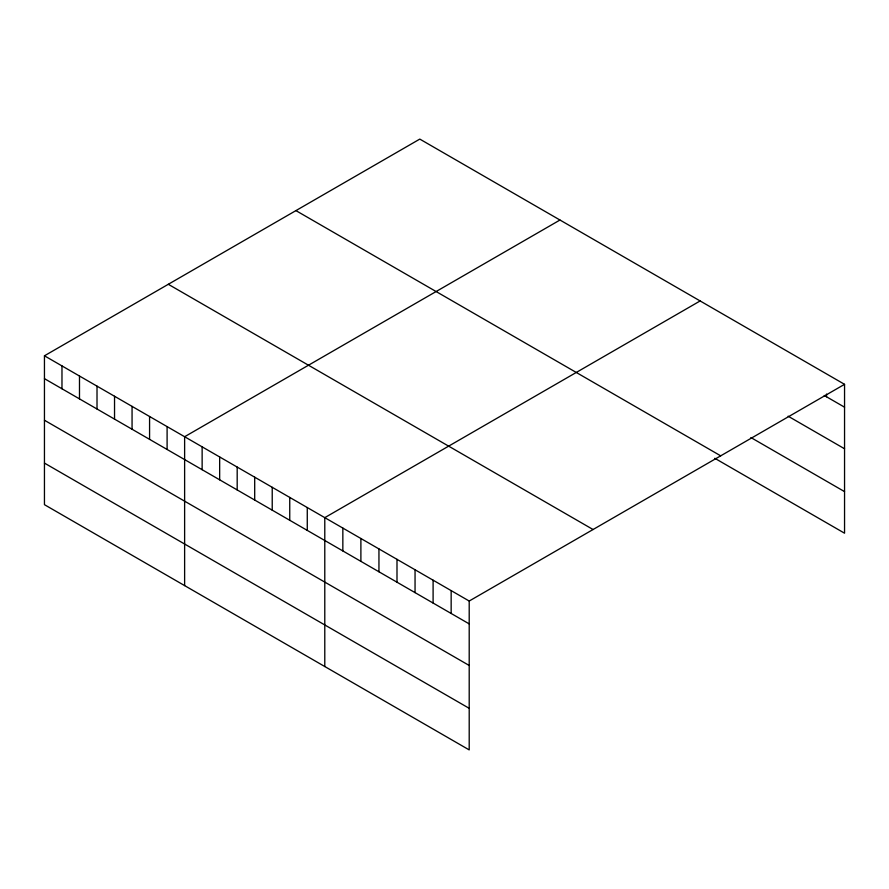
<?xml version="1.0" encoding="UTF-8"?>
<svg xmlns="http://www.w3.org/2000/svg" width="889" height="889" viewBox="0 0 889 889"><rect width="100%" height="100%" fill="white"/><g stroke="black" fill="none" stroke-linecap="round" stroke-linejoin="round"><path stroke-width="1.33" d="M44.45 355.8L469.203 601.031L469.203 749.905L44.45 504.674L44.45 355.8L419.797 139.095L844.55 384.326L844.55 533.2L714.8 458.291M559.97 220.028L184.623 436.732L184.623 585.595M700.132 300.949L324.785 517.654L324.785 666.528M469.203 601.031L844.55 384.326M824.236 395.461L844.55 407.184M788.132 416.196L844.55 448.767M750.905 437.544L844.55 491.617M295.937 210.615L720.69 455.835M168.31 284.291L593.063 529.522M44.45 378.658L469.203 623.889M44.45 420.241L469.203 665.472M44.45 463.091L469.203 708.322M826.503 394.071L826.503 396.761M451.156 590.607L451.156 613.466M433.099 580.184L433.099 603.042M415.052 569.76L415.052 592.619M396.994 559.348L396.994 582.195M378.947 548.924L378.947 571.771M360.89 538.501L360.89 561.348M342.843 528.077L342.843 550.924M307.272 507.541L307.272 530.389M289.747 497.418L289.747 520.276M272.223 487.305L272.223 510.164M254.698 477.193L254.698 500.04M237.185 467.069L237.185 489.928M219.661 456.957L219.661 479.816M202.136 446.845L202.136 469.692M167.099 426.609L167.099 449.467M149.574 416.497L149.574 439.355M132.061 406.384L132.061 429.231M114.537 396.261L114.537 419.119M97.012 386.148L97.012 409.007M79.488 376.036L79.488 398.883M61.974 365.912L61.974 388.771"/></g></svg>
